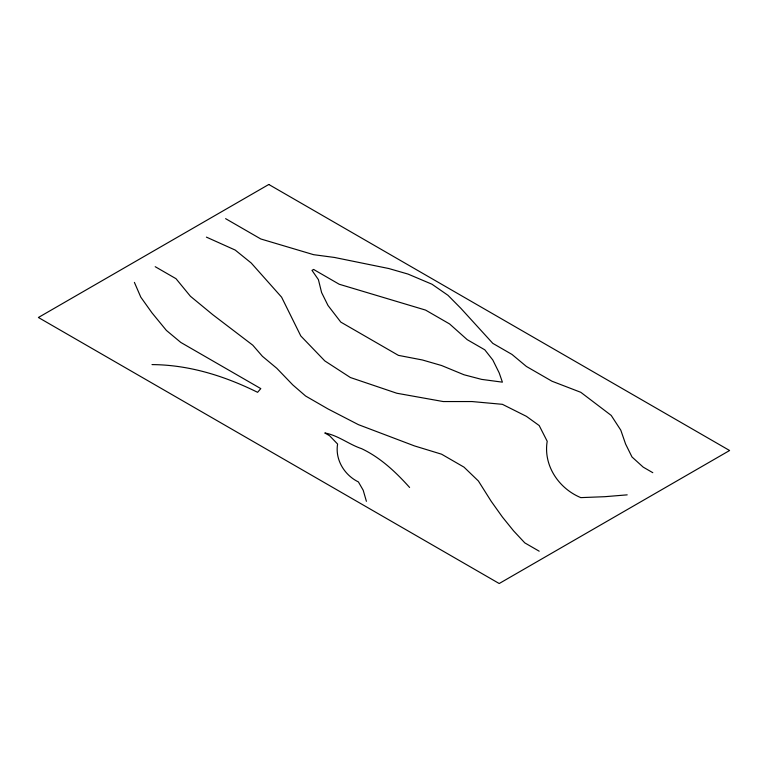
<?xml version="1.0" encoding="UTF-8"?>
<svg xmlns="http://www.w3.org/2000/svg" width="768" height="768" viewBox="0 0 768 768"><rect width="100%" height="100%" fill="white"/><g stroke="black" fill="none" stroke-linecap="round" stroke-linejoin="round"><path stroke-width="1.15" d="M627.197 494.851L604.8 496.694L580.8 497.626C558.739 488.515 543.168 465.418 547.2 441.274L539.203 425.568L526.397 416.333L502.397 404.323L472.003 401.549L443.203 401.549L396.797 393.235L350.4 377.53L324.797 360.902L300.797 335.962L281.597 297.168L251.203 262.992L235.2 250.061L206.4 237.12M151.997 364.598C189.053 364.81 224.573 375.965 257.597 392.314L260.803 388.618L180.797 342.432L166.397 330.422L151.997 312.874L140.803 297.168L134.4 282.384M225.6 218.65L260.803 238.973L313.603 254.678L334.397 257.443L388.8 268.531L408 274.07L432 284.237L448.003 295.325L460.8 308.256L492.797 343.354L511.997 354.442L526.397 366.451L552 381.226L580.8 392.314L611.203 415.411L620.803 430.186L625.603 444.048L631.997 456.979L643.2 467.136L652.8 472.685M155.203 266.688L175.997 278.688L190.397 296.246L212.803 314.717L252.797 345.206L262.397 356.285L276.797 368.294L292.8 384.922L305.597 396.01L328.003 408.941L358.397 424.646L414.403 445.891L441.6 454.205L463.997 467.136L478.397 480.998L491.203 501.312L502.397 517.018L513.6 530.88L524.803 542.89L539.203 551.203M409.603 487.459C395.779 472.042 380.496 457.632 361.603 448.666C348.816 444.394 338.285 435.418 324.797 432.96L329.597 435.734L337.603 444.048C334.934 459.696 344.506 475.171 358.397 481.92L363.197 490.234L366.403 501.312M268.8 184.474L38.4 317.491L499.2 583.526L729.6 450.509L268.8 184.474M313.603 269.453L312 270.374L318.403 279.619L321.6 292.55L328.003 305.482L340.8 322.109L398.4 355.363L422.4 359.981L441.6 365.53L463.997 374.765L481.603 379.382L502.397 382.157L499.2 372.912L492.797 359.981L484.8 349.824L467.203 339.658L449.597 323.952L425.597 310.099L339.197 284.237L313.603 269.453"/></g></svg>
